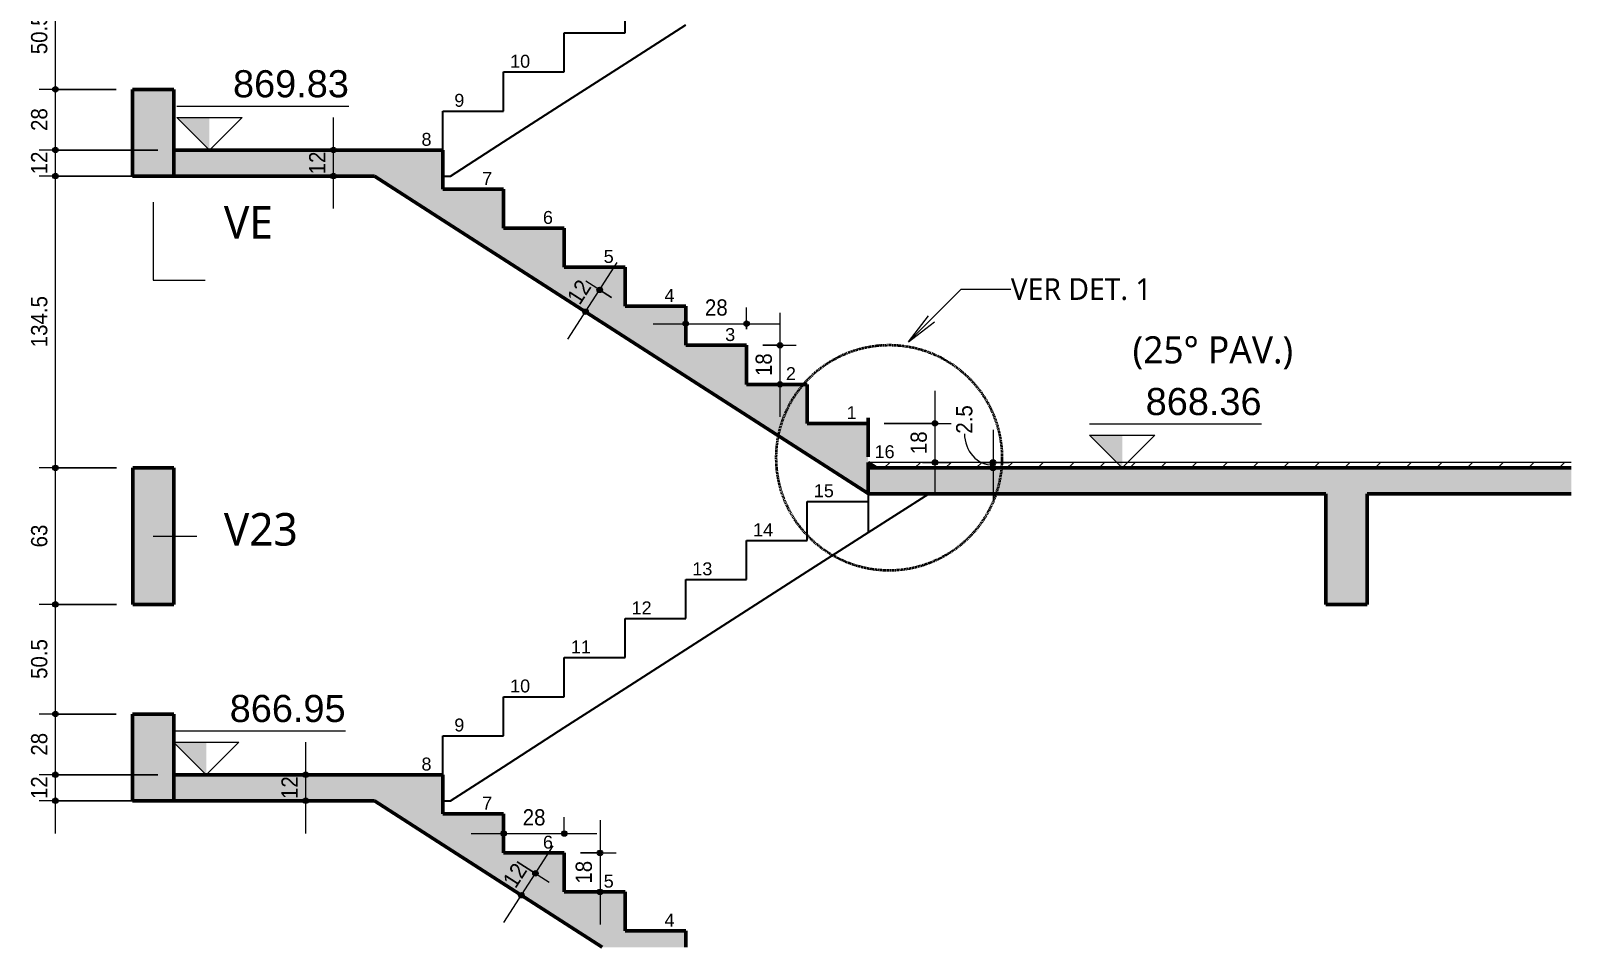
# Model space of a CAD drawing. Extents: x -875 to 3162, y 79010 to 88037.
# Drawn here: x -798 to -88, y 86615 to 87037 of the extents above; entities that cross this region are included whole.
import ezdxf

# ---------------------------------------------------------------- set-up
doc = ezdxf.new("R2010")
doc.units = 0
doc.linetypes.add('Hidden', pattern=[0.714375, 0.47625, -0.238125])
for name, color, linetype, lineweight in [('A-ANNO-DIMS', 7, 'Continuous', 9), ('A-ANNO-DIMS-50', 7, 'Continuous', 9), ('A-DETL-GENF', 7, 'Continuous', 18), ('A-DETL-MEDM', 7, 'Continuous', 50), ('A-FLOR', 7, 'Continuous', 25), ('G-ANNO-DIMS', 7, 'Continuous', 9), ('G-ANNO-TEXT', 7, 'Continuous', 9), ('S-BEAM', 7, 'Continuous', 25), ('S-BEAM-IDEN', 7, 'Continuous', 9), ('S-STRS', 7, 'Continuous', 25), ('S-STRS-ANNO', 7, 'Continuous', 18)]:
    doc.layers.add(name, color=color, linetype=linetype, lineweight=lineweight)
doc.layers.add('A-DETL', color=7, linetype='Continuous', lineweight=18, true_color=0x00a600)
doc.styles.add('Arial', font='arial.ttf', dxfattribs={"height": 5.953125})
doc.styles.add('Arial_1', font='arial.ttf', dxfattribs={"width": 0.9, "height": 7.5})
doc.styles.add('Arial_2', font='arial.ttf', dxfattribs={"height": 12.5})
doc.styles.add('Gadugi', font='gadugi.ttf', dxfattribs={"height": 12.5})
doc.styles.add('Gadugi_1', font='gadugi.ttf', dxfattribs={"height": 15})
doc.styles.add('Gadugi_2', font='gadugi.ttf', dxfattribs={"height": 10})
doc.dimstyles.new('PED_1_5mm_ESQ', dxfattribs={"dimscale": 30.48, "dimtxt": 7.651945, "dimasz": 0.328084, "dimexe": 0.246063, "dimexo": 0.246063, "dimgap": 0.049213, "dimtad": 1, "dimdec": 1, "dimrnd": 0.5, "dimdsep": 46, "dimtxsty": 'Arial_1', "dimblk1": 'DOTSMALL', "dimblk2": 'DOTSMALL', "dimsah": 1, "dimcen": 0.09, "dimdle": 0.492126, "dimazin": 0, "dimtfac": 1, "dimtdec": 4, "dimtix": 1, "dimtmove": 0, "dimatfit": 3, "dimfxl": 1, "dimtvp": 1, "dimtolj": 1, "dimtzin": 0, "dimarcsym": 2})
doc.dimstyles.new('PED_1_5mm_ESQ_1', dxfattribs={"dimscale": 30.48, "dimtxt": 7.651945, "dimasz": 0.328084, "dimexe": 0.246063, "dimexo": 0.246063, "dimgap": 0.049213, "dimtad": 1, "dimdec": 1, "dimrnd": 0.5, "dimdsep": 46, "dimtxsty": 'Arial_1', "dimblk1": 'DOTSMALL', "dimblk2": 'DOTSMALL', "dimsah": 1, "dimcen": 0.09, "dimdle": 0.492126, "dimazin": 0, "dimtfac": 1, "dimtdec": 4, "dimtix": 1, "dimtmove": 1, "dimatfit": 3, "dimfxl": 1, "dimtvp": 1, "dimtolj": 1, "dimtzin": 0, "dimarcsym": 2})

# ---------------------------------------------------------------- blocks, each defined once
blk = doc.blocks.new('PED_COMPL_ESC_TRIANGULO_CIMA_R00_2019 - 01-V1-CT A 003 - CORTE D_1 ESCADA BARRILETE')
at = {"layer": 'S-BEAM', "true_color": 0xa6a6a6}
blk.add_hatch(color=253, dxfattribs=at).paths.add_polyline_path([(-407.99, 86836), (-407.98, 86836), (-411.88, 86838.5), (-411.87, 86836)], flags=0)
at = {"layer": 'S-BEAM', "lineweight": 50}
for p, q in [((-407.98, 86836), (-411.88, 86838.5)), ((-411.88, 86838.5), (-411.88, 86836)), ((-411.88, 86836), (-407.98, 86836))]:
    blk.add_line(p, q, dxfattribs=at)
blk = doc.blocks.new('PED_COMPL_ESC_TRIANGULO_BAIXO_R00_2019 - 01-V2-CT A 003 - CORTE D_1 ESCADA BARRILETE')
at = {"layer": 'S-BEAM'}
for p, q in [((-411.88, 86824), (-411.88, 86806.23)), ((-411.88, 86806.23), (-383.82, 86824))]:
    blk.add_line(p, q, dxfattribs=at)
blk = doc.blocks.new('DIMBLOCK1-CT A 003 - CORTE D_1 ESCADA BARRILETE')
at = {"layer": 'A-ANNO-DIMS-50', "transparency": 16777216}
h = blk.add_hatch(color=256, dxfattribs=at)
edge = h.paths.add_edge_path(flags=0)
edge.add_arc((-786.46, 86694.5), 1.25, 0, 360)
h = blk.add_hatch(color=256, dxfattribs=at)
edge = h.paths.add_edge_path(flags=0)
edge.add_arc((-786.46, 86682.5), 1.25, 0, 360)
for p, q in [((-739.33, 86694.5), (-793.96, 86694.5)), ((-786.46, 86667.5), (-786.46, 86694.5)), ((-786.46, 86694.5), (-739.33, 86694.5)), ((-739.33, 86682.5), (-793.96, 86682.5)), ((-786.46, 86682.5), (-739.33, 86682.5))]:
    blk.add_line(p, q, dxfattribs=at)
for centre in [(-786.46, 86694.5), (-786.46, 86682.5)]:
    blk.add_circle(centre, 1.25, dxfattribs=at)
at = {"layer": 'A-ANNO-DIMS-50', "color": 0, "transparency": 16777216, "insert": (-797.7, 86683.32), "char_height": 7.5, "width": 12.4315, "attachment_point": 1, "rotation": 90, "line_spacing_factor": 0.941778, "style": 'Arial_1'}
blk.add_mtext('12', dxfattribs=at)
blk = doc.blocks.new('_DotSmall')
at = {"color": 0, "linetype": 'ByBlock', "const_width": 0.5}
blk.add_lwpolyline([(-0.0625, 0, 1), (0.0625, 0, 1)], format="xyb", close=True, dxfattribs=at)
blk = doc.blocks.new('DIMBLOCK2-CT A 003 - CORTE D_1 ESCADA BARRILETE')
at = {"layer": 'A-ANNO-DIMS-50', "transparency": 16777216}
h = blk.add_hatch(color=256, dxfattribs=at)
edge = h.paths.add_edge_path(flags=0)
edge.add_arc((-786.46, 86722.5), 1.25, 0, 360)
h = blk.add_hatch(color=256, dxfattribs=at)
edge = h.paths.add_edge_path(flags=0)
edge.add_arc((-786.46, 86694.5), 1.25, 0, 360)
for p, q in [((-758.45, 86722.5), (-793.96, 86722.5)), ((-786.46, 86694.5), (-786.46, 86722.5)), ((-786.46, 86722.5), (-758.45, 86722.5)), ((-739.33, 86694.5), (-793.96, 86694.5)), ((-786.46, 86694.5), (-739.33, 86694.5))]:
    blk.add_line(p, q, dxfattribs=at)
for centre in [(-786.46, 86722.5), (-786.46, 86694.5)]:
    blk.add_circle(centre, 1.25, dxfattribs=at)
at = {"layer": 'A-ANNO-DIMS-50', "color": 0, "transparency": 16777216, "insert": (-797.7, 86703.32), "char_height": 7.5, "width": 12.4315, "attachment_point": 1, "rotation": 90, "line_spacing_factor": 0.941778, "style": 'Arial_1'}
blk.add_mtext('28', dxfattribs=at)
blk = doc.blocks.new('DIMBLOCK3-CT A 003 - CORTE D_1 ESCADA BARRILETE')
at = {"layer": 'A-ANNO-DIMS-50', "transparency": 16777216}
h = blk.add_hatch(color=256, dxfattribs=at)
edge = h.paths.add_edge_path(flags=0)
edge.add_arc((-786.46, 86773), 1.25, 0, 360)
h = blk.add_hatch(color=256, dxfattribs=at)
edge = h.paths.add_edge_path(flags=0)
edge.add_arc((-786.46, 86722.5), 1.25, 0, 360)
for p, q in [((-758.33, 86773), (-793.96, 86773)), ((-786.46, 86722.5), (-786.46, 86773)), ((-786.46, 86773), (-758.33, 86773)), ((-758.45, 86722.5), (-793.96, 86722.5)), ((-786.46, 86722.5), (-758.45, 86722.5))]:
    blk.add_line(p, q, dxfattribs=at)
for centre in [(-786.46, 86773), (-786.46, 86722.5)]:
    blk.add_circle(centre, 1.25, dxfattribs=at)
at = {"layer": 'A-ANNO-DIMS-50', "color": 0, "transparency": 16777216, "insert": (-797.7, 86738.69), "char_height": 7.5, "width": 21.7551, "attachment_point": 1, "rotation": 90, "line_spacing_factor": 0.941778, "style": 'Arial_1'}
blk.add_mtext('50.5', dxfattribs=at)
blk = doc.blocks.new('DIMBLOCK4-CT A 003 - CORTE D_1 ESCADA BARRILETE')
at = {"layer": 'A-ANNO-DIMS-50', "transparency": 16777216}
h = blk.add_hatch(color=256, dxfattribs=at)
edge = h.paths.add_edge_path(flags=0)
edge.add_arc((-786.46, 86836), 1.25, 0, 360)
h = blk.add_hatch(color=256, dxfattribs=at)
edge = h.paths.add_edge_path(flags=0)
edge.add_arc((-786.46, 86773), 1.25, 0, 360)
for p, q in [((-758.33, 86836), (-793.96, 86836)), ((-786.46, 86773), (-786.46, 86836)), ((-786.46, 86836), (-758.33, 86836)), ((-758.33, 86773), (-793.96, 86773)), ((-786.46, 86773), (-758.33, 86773))]:
    blk.add_line(p, q, dxfattribs=at)
for centre in [(-786.46, 86836), (-786.46, 86773)]:
    blk.add_circle(centre, 1.25, dxfattribs=at)
at = {"layer": 'A-ANNO-DIMS-50', "color": 0, "transparency": 16777216, "insert": (-797.7, 86799.32), "char_height": 7.5, "width": 12.4315, "attachment_point": 1, "rotation": 90, "line_spacing_factor": 0.941778, "style": 'Arial_1'}
blk.add_mtext('63', dxfattribs=at)
blk = doc.blocks.new('DIMBLOCK5-CT A 003 - CORTE D_1 ESCADA BARRILETE')
at = {"layer": 'A-ANNO-DIMS-50', "transparency": 16777216}
h = blk.add_hatch(color=256, dxfattribs=at)
edge = h.paths.add_edge_path(flags=0)
edge.add_arc((-786.46, 86970.5), 1.25, 0, 360)
h = blk.add_hatch(color=256, dxfattribs=at)
edge = h.paths.add_edge_path(flags=0)
edge.add_arc((-786.46, 86836), 1.25, 0, 360)
for p, q in [((-739.33, 86970.5), (-793.96, 86970.5)), ((-786.46, 86836), (-786.46, 86970.5)), ((-786.46, 86970.5), (-739.33, 86970.5)), ((-758.33, 86836), (-793.96, 86836)), ((-786.46, 86836), (-758.33, 86836))]:
    blk.add_line(p, q, dxfattribs=at)
for centre in [(-786.46, 86970.5), (-786.46, 86836)]:
    blk.add_circle(centre, 1.25, dxfattribs=at)
at = {"layer": 'A-ANNO-DIMS-50', "color": 0, "transparency": 16777216, "insert": (-797.7, 86891.6), "char_height": 7.5, "width": 27.9708, "attachment_point": 1, "rotation": 90, "line_spacing_factor": 0.941778, "style": 'Arial_1'}
blk.add_mtext('134.5', dxfattribs=at)
blk = doc.blocks.new('DIMBLOCK6-CT A 003 - CORTE D_1 ESCADA BARRILETE')
at = {"layer": 'A-ANNO-DIMS-50', "transparency": 16777216}
h = blk.add_hatch(color=256, dxfattribs=at)
edge = h.paths.add_edge_path(flags=0)
edge.add_arc((-786.46, 86982.5), 1.25, 0, 360)
h = blk.add_hatch(color=256, dxfattribs=at)
edge = h.paths.add_edge_path(flags=0)
edge.add_arc((-786.46, 86970.5), 1.25, 0, 360)
for p, q in [((-739.33, 86982.5), (-793.96, 86982.5)), ((-786.46, 86970.5), (-786.46, 86982.5)), ((-786.46, 86982.5), (-739.33, 86982.5)), ((-739.33, 86970.5), (-793.96, 86970.5)), ((-786.46, 86970.5), (-739.33, 86970.5))]:
    blk.add_line(p, q, dxfattribs=at)
for centre in [(-786.46, 86982.5), (-786.46, 86970.5)]:
    blk.add_circle(centre, 1.25, dxfattribs=at)
at = {"layer": 'A-ANNO-DIMS-50', "color": 0, "transparency": 16777216, "insert": (-797.7, 86971.32), "char_height": 7.5, "width": 12.4315, "attachment_point": 1, "rotation": 90, "line_spacing_factor": 0.941778, "style": 'Arial_1'}
blk.add_mtext('12', dxfattribs=at)
blk = doc.blocks.new('DIMBLOCK7-CT A 003 - CORTE D_1 ESCADA BARRILETE')
at = {"layer": 'A-ANNO-DIMS-50', "transparency": 16777216}
h = blk.add_hatch(color=256, dxfattribs=at)
edge = h.paths.add_edge_path(flags=0)
edge.add_arc((-786.46, 87010.5), 1.25, 0, 360)
h = blk.add_hatch(color=256, dxfattribs=at)
edge = h.paths.add_edge_path(flags=0)
edge.add_arc((-786.46, 86982.5), 1.25, 0, 360)
for p, q in [((-758.45, 87010.5), (-793.96, 87010.5)), ((-786.46, 86982.5), (-786.46, 87010.5)), ((-786.46, 87010.5), (-758.45, 87010.5)), ((-739.33, 86982.5), (-793.96, 86982.5)), ((-786.46, 86982.5), (-739.33, 86982.5))]:
    blk.add_line(p, q, dxfattribs=at)
for centre in [(-786.46, 87010.5), (-786.46, 86982.5)]:
    blk.add_circle(centre, 1.25, dxfattribs=at)
at = {"layer": 'A-ANNO-DIMS-50', "color": 0, "transparency": 16777216, "insert": (-797.7, 86991.32), "char_height": 7.5, "width": 12.4315, "attachment_point": 1, "rotation": 90, "line_spacing_factor": 0.941778, "style": 'Arial_1'}
blk.add_mtext('28', dxfattribs=at)
blk = doc.blocks.new('DIMBLOCK8-CT A 003 - CORTE D_1 ESCADA BARRILETE')
at = {"layer": 'A-ANNO-DIMS-50', "transparency": 16777216}
h = blk.add_hatch(color=256, dxfattribs=at)
edge = h.paths.add_edge_path(flags=0)
edge.add_arc((-786.46, 87061), 1.25, 0, 360)
h = blk.add_hatch(color=256, dxfattribs=at)
edge = h.paths.add_edge_path(flags=0)
edge.add_arc((-786.46, 87010.5), 1.25, 0, 360)
for p, q in [((-758.33, 87061), (-793.96, 87061)), ((-786.46, 87010.5), (-786.46, 87061)), ((-786.46, 87061), (-758.33, 87061)), ((-758.45, 87010.5), (-793.96, 87010.5)), ((-786.46, 87010.5), (-758.45, 87010.5))]:
    blk.add_line(p, q, dxfattribs=at)
for centre in [(-786.46, 87061), (-786.46, 87010.5)]:
    blk.add_circle(centre, 1.25, dxfattribs=at)
at = {"layer": 'A-ANNO-DIMS-50', "color": 0, "transparency": 16777216, "insert": (-797.7, 87026.69), "char_height": 7.5, "width": 21.7551, "attachment_point": 1, "rotation": 90, "line_spacing_factor": 0.941778, "style": 'Arial_1'}
blk.add_mtext('50.5', dxfattribs=at)
blk = doc.blocks.new('Elevações de ponto - SIMBOLO DE NÍVEL-CORTE-2219088-CT A 003 - CORTE D_1 ESCADA BARRILETE')
at = {"layer": 'G-ANNO-DIMS'}
blk.add_hatch(color=256, dxfattribs=at).paths.add_polyline_path([(-716.96, 86709.5), (-716.96, 86694.5), (-731.96, 86709.5)], flags=0)
for p, q in [((-652.77, 86714.59), (-731.96, 86714.59)), ((-716.96, 86694.5), (-731.96, 86709.5)), ((-731.96, 86709.5), (-701.96, 86709.5)), ((-701.96, 86709.5), (-716.96, 86694.5))]:
    blk.add_line(p, q, dxfattribs=at)
blk = doc.blocks.new('DIMBLOCK26-CT A 003 - CORTE D_1 ESCADA BARRILETE')
at = {"layer": 'A-ANNO-DIMS-50', "transparency": 16777216}
h = blk.add_hatch(color=256, dxfattribs=at)
edge = h.paths.add_edge_path(flags=0)
edge.add_arc((-535.43, 86658.5), 1.25, 0, 360)
h = blk.add_hatch(color=256, dxfattribs=at)
edge = h.paths.add_edge_path(flags=0)
edge.add_arc((-535.43, 86640.5), 1.25, 0, 360)
for p, q in [((-535.43, 86673.5), (-535.43, 86625.5)), ((-544.38, 86658.5), (-527.93, 86658.5)), ((-535.43, 86658.5), (-544.38, 86658.5)), ((-541.16, 86640.5), (-527.93, 86640.5)), ((-535.43, 86640.5), (-541.16, 86640.5))]:
    blk.add_line(p, q, dxfattribs=at)
for centre in [(-535.43, 86658.5), (-535.43, 86640.5)]:
    blk.add_circle(centre, 1.25, dxfattribs=at)
at = {"layer": 'A-ANNO-DIMS-50', "color": 0, "transparency": 16777216, "insert": (-546.67, 86644.32), "char_height": 7.5, "width": 12.4315, "attachment_point": 1, "rotation": 90, "line_spacing_factor": 0.941778, "style": 'Arial_1'}
blk.add_mtext('18', dxfattribs=at)
blk = doc.blocks.new('DIMBLOCK27-CT A 003 - CORTE D_1 ESCADA BARRILETE')
at = {"layer": 'A-ANNO-DIMS-50', "transparency": 16777216}
h = blk.add_hatch(color=256, dxfattribs=at)
edge = h.paths.add_edge_path(flags=0)
edge.add_arc((-579.88, 86667.4), 1.25, 0, 360)
h = blk.add_hatch(color=256, dxfattribs=at)
edge = h.paths.add_edge_path(flags=0)
edge.add_arc((-551.88, 86667.4), 1.25, 0, 360)
for p, q in [((-579.88, 86661.66), (-579.88, 86674.9)), ((-551.88, 86666), (-551.88, 86674.9)), ((-594.88, 86667.4), (-536.88, 86667.4)), ((-579.88, 86667.4), (-579.88, 86661.66)), ((-551.88, 86667.4), (-551.88, 86666))]:
    blk.add_line(p, q, dxfattribs=at)
for centre in [(-579.88, 86667.4), (-551.88, 86667.4)]:
    blk.add_circle(centre, 1.25, dxfattribs=at)
at = {"layer": 'A-ANNO-DIMS-50', "color": 0, "transparency": 16777216, "insert": (-571.06, 86678.63), "char_height": 7.5, "width": 12.4315, "attachment_point": 1, "line_spacing_factor": 0.941778, "style": 'Arial_1'}
blk.add_mtext('28', dxfattribs=at)
blk = doc.blocks.new('DIMBLOCK28-CT A 003 - CORTE D_1 ESCADA BARRILETE')
at = {"layer": 'A-ANNO-DIMS-50', "transparency": 16777216}
h = blk.add_hatch(color=256, dxfattribs=at)
edge = h.paths.add_edge_path(flags=0)
edge.add_arc((-452.48, 86892.5), 1.25, 0, 360)
h = blk.add_hatch(color=256, dxfattribs=at)
edge = h.paths.add_edge_path(flags=0)
edge.add_arc((-452.48, 86874.5), 1.25, 0, 360)
for p, q in [((-452.48, 86907.5), (-452.48, 86859.5)), ((-460.38, 86892.5), (-444.98, 86892.5)), ((-452.48, 86892.5), (-460.38, 86892.5)), ((-458.21, 86874.5), (-444.98, 86874.5)), ((-452.48, 86874.5), (-458.21, 86874.5))]:
    blk.add_line(p, q, dxfattribs=at)
for centre in [(-452.48, 86892.5), (-452.48, 86874.5)]:
    blk.add_circle(centre, 1.25, dxfattribs=at)
at = {"layer": 'A-ANNO-DIMS-50', "color": 0, "transparency": 16777216, "insert": (-463.72, 86878.32), "char_height": 7.5, "width": 12.4315, "attachment_point": 1, "rotation": 90, "line_spacing_factor": 0.941778, "style": 'Arial_1'}
blk.add_mtext('18', dxfattribs=at)
blk = doc.blocks.new('DIMBLOCK29-CT A 003 - CORTE D_1 ESCADA BARRILETE')
at = {"layer": 'A-ANNO-DIMS-50', "transparency": 16777216}
h = blk.add_hatch(color=256, dxfattribs=at)
edge = h.paths.add_edge_path(flags=0)
edge.add_arc((-495.88, 86902.44), 1.25, 0, 360)
h = blk.add_hatch(color=256, dxfattribs=at)
edge = h.paths.add_edge_path(flags=0)
edge.add_arc((-467.88, 86902.44), 1.25, 0, 360)
for p, q in [((-495.88, 86896.71), (-495.88, 86909.94)), ((-467.88, 86900), (-467.88, 86909.94)), ((-510.88, 86902.44), (-452.88, 86902.44)), ((-495.88, 86902.44), (-495.88, 86896.71)), ((-467.88, 86902.44), (-467.88, 86900))]:
    blk.add_line(p, q, dxfattribs=at)
for centre in [(-495.88, 86902.44), (-467.88, 86902.44)]:
    blk.add_circle(centre, 1.25, dxfattribs=at)
at = {"layer": 'A-ANNO-DIMS-50', "color": 0, "transparency": 16777216, "insert": (-487.06, 86913.68), "char_height": 7.5, "width": 12.4315, "attachment_point": 1, "line_spacing_factor": 0.941778, "style": 'Arial_1'}
blk.add_mtext('28', dxfattribs=at)
blk = doc.blocks.new('DIMBLOCK30-CT A 003 - CORTE D_1 ESCADA BARRILETE')
at = {"layer": 'A-ANNO-DIMS-50', "transparency": 16777216}
h = blk.add_hatch(color=256, dxfattribs=at)
edge = h.paths.add_edge_path(flags=0)
edge.add_arc((-381.06, 86856.5), 1.25, 0, 360)
h = blk.add_hatch(color=256, dxfattribs=at)
edge = h.paths.add_edge_path(flags=0)
edge.add_arc((-381.06, 86838.5), 1.25, 0, 360)
for p, q in [((-381.06, 86871.5), (-381.06, 86823.5)), ((-404.38, 86856.5), (-373.56, 86856.5)), ((-381.06, 86856.5), (-404.38, 86856.5)), ((-386.79, 86838.5), (-373.56, 86838.5)), ((-381.06, 86838.5), (-386.79, 86838.5))]:
    blk.add_line(p, q, dxfattribs=at)
for centre in [(-381.06, 86856.5), (-381.06, 86838.5)]:
    blk.add_circle(centre, 1.25, dxfattribs=at)
at = {"layer": 'A-ANNO-DIMS-50', "color": 0, "transparency": 16777216, "insert": (-392.29, 86842.32), "char_height": 7.5, "width": 12.4315, "attachment_point": 1, "rotation": 90, "line_spacing_factor": 0.941778, "style": 'Arial_1'}
blk.add_mtext('18', dxfattribs=at)
blk = doc.blocks.new('DIMBLOCK34-CT A 003 - CORTE D_1 ESCADA BARRILETE')
at = {"layer": 'A-ANNO-DIMS-50', "transparency": 16777216}
h = blk.add_hatch(color=256, dxfattribs=at)
edge = h.paths.add_edge_path(flags=0)
edge.add_arc((-354.26, 86838.5), 1.25, 0, 360)
h = blk.add_hatch(color=256, dxfattribs=at)
edge = h.paths.add_edge_path(flags=0)
edge.add_arc((-354.26, 86836), 1.25, 0, 360)
for p, q in [((-354.26, 86853.5), (-354.26, 86821)), ((-359.99, 86838.5), (-346.76, 86838.5)), ((-354.26, 86838.5), (-359.99, 86838.5)), ((-359.99, 86836), (-346.76, 86836)), ((-354.26, 86836), (-359.99, 86836))]:
    blk.add_line(p, q, dxfattribs=at)
for centre in [(-354.26, 86838.5), (-354.26, 86836)]:
    blk.add_circle(centre, 1.25, dxfattribs=at)
blk.add_ellipse((-354.26, 86851.75), major_axis=(0, 14.5), ratio=0.907721, start_param=1.570796, end_param=3.141593, dxfattribs=at)
at = {"layer": 'A-ANNO-DIMS-50', "color": 0, "transparency": 16777216, "insert": (-371.28, 86851.75), "char_height": 7.5, "width": 15.5393, "attachment_point": 1, "rotation": 90, "line_spacing_factor": 0.941778, "style": 'Arial_1'}
blk.add_mtext('2.5', dxfattribs=at)
blk = doc.blocks.new('DIMBLOCK38-CT A 003 - CORTE D_1 ESCADA BARRILETE')
at = {"layer": 'A-ANNO-DIMS-50', "transparency": 16777216}
h = blk.add_hatch(color=256, dxfattribs=at)
edge = h.paths.add_edge_path(flags=0)
edge.add_arc((-535.61, 86918.04), 1.25, 0, 360)
h = blk.add_hatch(color=256, dxfattribs=at)
edge = h.paths.add_edge_path(flags=0)
edge.add_arc((-542.1, 86907.95), 1.25, 0, 360)
for p, q in [((-550.22, 86895.33), (-527.5, 86930.66)), ((-530.19, 86914.56), (-541.92, 86922.1)), ((-535.61, 86918.04), (-530.19, 86914.56)), ((-537.28, 86904.85), (-548.41, 86912)), ((-542.1, 86907.95), (-537.28, 86904.85))]:
    blk.add_line(p, q, dxfattribs=at)
for centre in [(-535.61, 86918.04), (-542.1, 86907.95)]:
    blk.add_circle(centre, 1.25, dxfattribs=at)
at = {"layer": 'A-ANNO-DIMS-50', "color": 0, "transparency": 16777216, "insert": (-551.11, 86914.72), "char_height": 7.5, "width": 12.4315, "attachment_point": 1, "rotation": 57.26477, "line_spacing_factor": 0.941778, "style": 'Arial_1'}
blk.add_mtext('12', dxfattribs=at)
blk = doc.blocks.new('DIMBLOCK39-CT A 003 - CORTE D_1 ESCADA BARRILETE')
at = {"layer": 'A-ANNO-DIMS-50', "transparency": 16777216}
h = blk.add_hatch(color=256, dxfattribs=at)
edge = h.paths.add_edge_path(flags=0)
edge.add_arc((-658.29, 86982.5), 1.25, 0, 360)
h = blk.add_hatch(color=256, dxfattribs=at)
edge = h.paths.add_edge_path(flags=0)
edge.add_arc((-658.29, 86970.5), 1.25, 0, 360)
for p, q in [((-658.29, 86955.5), (-658.29, 86997.5)), ((-652.56, 86982.5), (-665.79, 86982.5)), ((-658.29, 86982.5), (-652.56, 86982.5)), ((-652.56, 86970.5), (-665.79, 86970.5)), ((-658.29, 86970.5), (-652.56, 86970.5))]:
    blk.add_line(p, q, dxfattribs=at)
for centre in [(-658.29, 86982.5), (-658.29, 86970.5)]:
    blk.add_circle(centre, 1.25, dxfattribs=at)
at = {"layer": 'A-ANNO-DIMS-50', "color": 0, "transparency": 16777216, "insert": (-669.53, 86971.32), "char_height": 7.5, "width": 12.4315, "attachment_point": 1, "rotation": 90, "line_spacing_factor": 0.941778, "style": 'Arial_1'}
blk.add_mtext('12', dxfattribs=at)
blk = doc.blocks.new('DIMBLOCK40-CT A 003 - CORTE D_1 ESCADA BARRILETE')
at = {"layer": 'A-ANNO-DIMS-50', "transparency": 16777216}
h = blk.add_hatch(color=256, dxfattribs=at)
edge = h.paths.add_edge_path(flags=0)
edge.add_arc((-565.2, 86649.06), 1.25, 0, 360)
h = blk.add_hatch(color=256, dxfattribs=at)
edge = h.paths.add_edge_path(flags=0)
edge.add_arc((-571.69, 86638.97), 1.25, 0, 360)
for p, q in [((-579.8, 86626.35), (-557.09, 86661.68)), ((-573.57, 86654.44), (-558.89, 86645.01)), ((-565.2, 86649.06), (-573.57, 86654.44)), ((-566.87, 86635.87), (-578, 86643.03)), ((-571.69, 86638.97), (-566.87, 86635.87))]:
    blk.add_line(p, q, dxfattribs=at)
for centre in [(-565.2, 86649.06), (-571.69, 86638.97)]:
    blk.add_circle(centre, 1.25, dxfattribs=at)
at = {"layer": 'A-ANNO-DIMS-50', "color": 0, "transparency": 16777216, "insert": (-580.7, 86645.74), "char_height": 7.5, "width": 12.4315, "attachment_point": 1, "rotation": 57.26477, "line_spacing_factor": 0.941778, "style": 'Arial_1'}
blk.add_mtext('12', dxfattribs=at)
blk = doc.blocks.new('DIMBLOCK41-CT A 003 - CORTE D_1 ESCADA BARRILETE')
at = {"layer": 'A-ANNO-DIMS-50', "transparency": 16777216}
h = blk.add_hatch(color=256, dxfattribs=at)
edge = h.paths.add_edge_path(flags=0)
edge.add_arc((-671.06, 86694.5), 1.25, 0, 360)
h = blk.add_hatch(color=256, dxfattribs=at)
edge = h.paths.add_edge_path(flags=0)
edge.add_arc((-671.06, 86682.5), 1.25, 0, 360)
for p, q in [((-671.06, 86667.5), (-671.06, 86709.5)), ((-665.33, 86694.5), (-678.56, 86694.5)), ((-671.06, 86694.5), (-665.33, 86694.5)), ((-665.33, 86682.5), (-678.56, 86682.5)), ((-671.06, 86682.5), (-665.33, 86682.5))]:
    blk.add_line(p, q, dxfattribs=at)
for centre in [(-671.06, 86694.5), (-671.06, 86682.5)]:
    blk.add_circle(centre, 1.25, dxfattribs=at)
at = {"layer": 'A-ANNO-DIMS-50', "color": 0, "transparency": 16777216, "insert": (-682.3, 86683.32), "char_height": 7.5, "width": 12.4315, "attachment_point": 1, "rotation": 90, "line_spacing_factor": 0.941778, "style": 'Arial_1'}
blk.add_mtext('12', dxfattribs=at)

msp = doc.modelspace()

# ---------------------------------------------------------------- hatches: boundary and pattern name
at = {"layer": 'A-DETL-GENF', "true_color": 0x808080}
h = msp.add_hatch(dxfattribs=at)
h.set_pattern_fill('FP_1', color=8, style=0, pattern_type=2)
h.set_pattern_definition([(45, (-464.21, 83523.502), (-7.071068, 7.071068), [])])
h.paths.add_polyline_path([(-200.88, 86836), (-87.76, 86836), (-87.76, 86838.5), (-411.87, 86838.5), (-407.98, 86836)], flags=0)
at = {"layer": 'A-FLOR', "true_color": 0xa6a6a6}
for points in [[(-200.88, 86824), (-200.88, 86836), (-411.88, 86836), (-411.88, 86824), (-411.68, 86824)], [(-181.88, 86824), (-87.76, 86824), (-87.76, 86836), (-181.88, 86836), (-181.88, 86824.23)]]:
    msp.add_hatch(color=253, dxfattribs=at).paths.add_polyline_path(points, flags=0)
at = {"layer": 'S-BEAM', "true_color": 0xa6a6a6}
for points in [[(-731.95, 86970.5), (-731.95, 87010.5), (-750.95, 87010.5), (-750.95, 86970.5)], [(-731.83, 86773), (-731.83, 86836), (-750.83, 86836), (-750.83, 86773)], [(-200.88, 86773), (-181.88, 86773), (-181.88, 86836), (-200.88, 86836), (-200.88, 86824)], [(-731.95, 86682.5), (-731.95, 86722.5), (-750.95, 86722.5), (-750.95, 86682.5), (-750.83, 86682.5)]]:
    msp.add_hatch(color=253, dxfattribs=at).paths.add_polyline_path(points, flags=0)
at = {"layer": 'S-STRS', "true_color": 0xa6a6a6}
for points in [[(-607.88, 86950.23), (-607.88, 86982.5), (-731.83, 86982.5), (-731.83, 86970.5), (-639.41, 86970.5)], [(-411.88, 86824.23), (-411.88, 86856.5), (-439.88, 86856.5), (-439.88, 86874.5), (-467.88, 86874.5), (-467.88, 86892.5), (-495.88, 86892.5), (-495.88, 86910.5), (-523.88, 86910.5), (-523.88, 86928.5), (-551.88, 86928.5), (-551.88, 86946.5), (-579.88, 86946.5), (-579.88, 86964.5), (-607.88, 86964.5), (-607.88, 86950.23), (-481.37, 86868.91)], [(-607.88, 86662.23), (-607.88, 86694.5), (-731.83, 86694.5), (-731.83, 86682.5), (-639.41, 86682.5)], [(-512.23, 86615.01), (-495.88, 86615.01), (-495.88, 86622.5), (-523.88, 86622.5), (-523.88, 86640.5), (-551.88, 86640.5), (-551.88, 86658.5), (-579.88, 86658.5), (-579.88, 86676.5), (-607.88, 86676.5), (-607.88, 86662.23), (-534.42, 86615.01), (-516.27, 86615.01)]]:
    msp.add_hatch(color=253, dxfattribs=at).paths.add_polyline_path(points, flags=0)

# ---------------------------------------------------------------- linework, layer by layer
at = {"layer": 'A-DETL', "color": 7, "lineweight": 9}
for p, q in [((-741.45, 86958.49), (-741.45, 86922.49)), ((-741.45, 86922.49), (-717.45, 86922.49)), ((-741.33, 86804.5), (-721.33, 86804.5))]:
    msp.add_line(p, q, dxfattribs=at)
at = {"layer": 'A-DETL', "color": 7}
for p, q in [((-87.76, 86838.5), (-411.87, 86838.5)), ((-411.87, 86838.5), (-407.98, 86836)), ((-407.98, 86836), (-87.76, 86836))]:
    msp.add_line(p, q, dxfattribs=at)
at = {"layer": 'A-DETL', "color": 1, "linetype": 'Hidden', "lineweight": 35, "true_color": 0xff0000}
msp.add_circle((-402.17, 86840.65), 52, dxfattribs=at)
at = {"layer": 'A-DETL-MEDM'}
for p, q in [((-411.88, 86859), (-411.88, 86841)), ((-404.1, 86836), (-200.88, 86836)), ((-411.88, 86826.73), (-411.88, 86824))]:
    msp.add_line(p, q, dxfattribs=at)
at = {"layer": 'A-FLOR', "lineweight": 50}
for p, q in [((-200.88, 86836), (-411.88, 86836)), ((-411.88, 86836), (-411.88, 86824)), ((-87.76, 86836), (-181.88, 86836)), ((-411.88, 86824), (-200.88, 86824)), ((-181.88, 86824), (-87.76, 86824))]:
    msp.add_line(p, q, dxfattribs=at)
at = {"layer": 'G-ANNO-DIMS'}
for p, q in [((-714.43, 86982.5), (-715.44, 86982.5)), ((-714.43, 86694.5), (-716.96, 86694.5))]:
    msp.add_line(p, q, dxfattribs=at)
at = {"layer": 'G-ANNO-TEXT'}
for p, q in [((-393.29, 86894.13), (-368.94, 86918.41)), ((-368.94, 86918.41), (-346.08, 86918.41)), ((-393.29, 86894.13), (-384.07, 86906.12)), ((-393.29, 86894.13), (-381.28, 86903.32))]:
    msp.add_line(p, q, dxfattribs=at)
at = {"layer": 'S-BEAM', "lineweight": 50}
for p, q in [((-731.95, 87010.5), (-750.95, 87010.5)), ((-750.95, 87010.5), (-750.95, 86970.5)), ((-731.95, 86970.5), (-731.95, 87010.5)), ((-750.95, 86970.5), (-731.95, 86970.5)), ((-731.83, 86836), (-750.83, 86836)), ((-750.83, 86836), (-750.83, 86773)), ((-731.83, 86773), (-731.83, 86836)), ((-181.88, 86836), (-200.88, 86836)), ((-200.88, 86824), (-200.88, 86773)), ((-181.88, 86773), (-181.88, 86824)), ((-750.83, 86773), (-731.83, 86773)), ((-200.88, 86773), (-181.88, 86773)), ((-731.95, 86722.5), (-750.95, 86722.5)), ((-750.95, 86722.5), (-750.95, 86682.5)), ((-731.95, 86682.5), (-731.95, 86722.5)), ((-750.95, 86682.5), (-731.95, 86682.5))]:
    msp.add_line(p, q, dxfattribs=at)
at = {"layer": 'S-STRS'}
for p, q in [((-523.88, 87036.5), (-523.88, 87054.5)), ((-523.88, 87022.23), (-495.88, 87040.23)), ((-551.88, 87036.5), (-523.88, 87036.5)), ((-551.88, 87018.5), (-551.88, 87036.5)), ((-579.88, 87018.5), (-551.88, 87018.5)), ((-579.88, 87000.5), (-579.88, 87018.5)), ((-551.88, 87004.23), (-523.88, 87022.23)), ((-579.88, 86986.23), (-551.88, 87004.23)), ((-607.88, 87000.5), (-604.36, 87000.5)), ((-607.88, 86982.5), (-607.88, 87000.5)), ((-604.36, 87000.5), (-579.88, 87000.5)), ((-604.36, 86970.5), (-579.88, 86986.23)), ((-607.88, 86970.5), (-604.36, 86970.5)), ((-439.88, 86820.5), (-411.88, 86820.5)), ((-439.88, 86802.5), (-439.88, 86820.5)), ((-439.88, 86788.23), (-411.88, 86806.23)), ((-467.88, 86802.5), (-439.88, 86802.5)), ((-467.88, 86784.5), (-467.88, 86802.5)), ((-495.88, 86784.5), (-467.88, 86784.5)), ((-495.88, 86766.5), (-495.88, 86784.5)), ((-467.88, 86770.23), (-439.88, 86788.23)), ((-495.88, 86752.23), (-467.88, 86770.23)), ((-523.88, 86766.5), (-495.88, 86766.5)), ((-523.88, 86748.5), (-523.88, 86766.5)), ((-551.88, 86748.5), (-523.88, 86748.5)), ((-551.88, 86730.5), (-551.88, 86748.5)), ((-523.88, 86734.23), (-495.88, 86752.23)), ((-551.88, 86716.23), (-523.88, 86734.23)), ((-579.88, 86730.5), (-551.88, 86730.5)), ((-579.88, 86712.5), (-579.88, 86730.5)), ((-607.88, 86712.5), (-604.36, 86712.5)), ((-607.88, 86694.5), (-607.88, 86712.5)), ((-604.36, 86712.5), (-579.88, 86712.5)), ((-579.88, 86698.23), (-551.88, 86716.23)), ((-604.36, 86682.5), (-579.88, 86698.23)), ((-607.88, 86682.5), (-604.36, 86682.5))]:
    msp.add_line(p, q, dxfattribs=at)
at = {"layer": 'S-STRS', "lineweight": 50}
for p, q in [((-607.88, 86982.5), (-731.83, 86982.5)), ((-731.83, 86982.5), (-731.83, 86970.5)), ((-607.88, 86964.5), (-607.88, 86982.5)), ((-731.83, 86970.5), (-639.41, 86970.5)), ((-639.41, 86970.5), (-607.88, 86950.23)), ((-579.88, 86964.5), (-607.88, 86964.5)), ((-579.88, 86946.5), (-579.88, 86964.5)), ((-607.88, 86950.23), (-411.88, 86824.23)), ((-551.88, 86946.5), (-579.88, 86946.5)), ((-551.88, 86928.5), (-551.88, 86946.5)), ((-523.88, 86928.5), (-551.88, 86928.5)), ((-523.88, 86910.5), (-523.88, 86928.5)), ((-495.88, 86910.5), (-523.88, 86910.5)), ((-495.88, 86892.5), (-495.88, 86910.5)), ((-467.88, 86892.5), (-495.88, 86892.5)), ((-467.88, 86874.5), (-467.88, 86892.5)), ((-439.88, 86874.5), (-467.88, 86874.5)), ((-439.88, 86856.5), (-439.88, 86874.5)), ((-411.88, 86856.5), (-439.88, 86856.5)), ((-607.88, 86694.5), (-731.83, 86694.5)), ((-731.83, 86694.5), (-731.83, 86682.5)), ((-607.88, 86676.5), (-607.88, 86694.5)), ((-731.83, 86682.5), (-639.41, 86682.5)), ((-639.41, 86682.5), (-607.88, 86662.23)), ((-579.88, 86676.5), (-607.88, 86676.5)), ((-579.88, 86658.5), (-579.88, 86676.5)), ((-607.88, 86662.23), (-534.42, 86615.01)), ((-551.88, 86658.5), (-579.88, 86658.5)), ((-551.88, 86640.5), (-551.88, 86658.5)), ((-523.88, 86640.5), (-551.88, 86640.5)), ((-523.88, 86622.5), (-523.88, 86640.5)), ((-495.88, 86622.5), (-523.88, 86622.5)), ((-495.88, 86615.01), (-495.88, 86622.5))]:
    msp.add_line(p, q, dxfattribs=at)

# ---------------------------------------------------------------- block references
at = {"layer": 'G-ANNO-DIMS'}
for p in [(1.52, 288), (422.23, 141.5), (0, 0)]:
    msp.add_blockref('Elevações de ponto - SIMBOLO DE NÍVEL-CORTE-2219088-CT A 003 - CORTE D_1 ESCADA BARRILETE', p, dxfattribs=at)
at = {"layer": 'S-BEAM'}
for name in ['PED_COMPL_ESC_TRIANGULO_CIMA_R00_2019 - 01-V1-CT A 003 - CORTE D_1 ESCADA BARRILETE', 'PED_COMPL_ESC_TRIANGULO_BAIXO_R00_2019 - 01-V2-CT A 003 - CORTE D_1 ESCADA BARRILETE']:
    msp.add_blockref(name, (0, 0), dxfattribs=at)

# ---------------------------------------------------------------- texts
at = {"layer": 'G-ANNO-DIMS', "char_height": 12.5, "width": 63.9697, "attachment_point": 1, "line_spacing_factor": 0.941778, "style": 'Arial_2'}
for s, insert in [('869.83', (-704.59, 87019.32)), ('868.36', (-283.89, 86872.82)), ('866.95', (-706.11, 86731.32))]:
    msp.add_mtext(s, dxfattribs=dict(at, insert=insert))
at = {"layer": 'G-ANNO-TEXT', "attachment_point": 1}
for s, insert, char_height, width, style in [('VER DET. 1', (-346.08, 86923.41), 10, 82.5738, 'Gadugi_2'), ('(25° PAV.)', (-289.93, 86896.66), 12.5, 93.3966, 'Gadugi')]:
    msp.add_mtext(s, dxfattribs=dict(at, insert=insert, char_height=char_height, width=width, style=style))
at = {"layer": 'S-BEAM-IDEN', "char_height": 15, "attachment_point": 1, "style": 'Gadugi_1'}
for s, insert, width in [('VE', (-708.81, 86956.64), 28.8607), ('V23', (-708.81, 86815.16), 44.0928)]:
    msp.add_mtext(s, dxfattribs=dict(at, insert=insert, width=width))
at = {"layer": 'S-STRS-ANNO', "attachment_point": 1, "line_spacing_factor": 0.941778, "style": 'Arial'}
for s, insert, char_height, width in [('10', (-576.89, 87026.42), 5.953, 10.9888), ('9', (-602.6, 87008.42), 5.95, 5.4944), ('8', (-617.74, 86990.42), 5.95, 5.4944), ('7', (-589.74, 86972.42), 5.95, 5.4944), ('6', (-561.74, 86954.42), 5.95, 5.4944), ('5', (-533.74, 86936.42), 5.95, 5.4944), ('4', (-505.74, 86918.42), 5.95, 5.4944), ('3', (-477.74, 86900.42), 5.95, 5.4944), ('2', (-449.74, 86882.42), 5.95, 5.4944), ('1', (-421.74, 86864.42), 5.95, 5.4944), ('16', (-408.89, 86846.42), 5.953, 10.9888), ('15', (-436.89, 86828.42), 5.953, 10.9888), ('14', (-464.89, 86810.42), 5.953, 10.9888), ('13', (-492.89, 86792.42), 5.953, 10.9888), ('12', (-520.89, 86774.42), 5.953, 10.9888), ('11', (-548.89, 86756.42), 5.953, 10.9888), ('10', (-576.89, 86738.42), 5.953, 10.9888), ('9', (-602.6, 86720.42), 5.95, 5.4944), ('8', (-617.74, 86702.42), 5.95, 5.4944), ('7', (-589.74, 86684.42), 5.95, 5.4944), ('6', (-561.74, 86666.42), 5.95, 5.4944), ('5', (-533.74, 86648.42), 5.95, 5.4944), ('4', (-505.74, 86630.42), 5.95, 5.4944)]:
    msp.add_mtext(s, dxfattribs=dict(at, insert=insert, char_height=char_height, width=width))

# ---------------------------------------------------------------- dimensions: what is measured, and where the dimension line sits
at = {"layer": 'A-ANNO-DIMS'}
for base, p1, p2, angle, override, picture, middle in [((-786.46, 87061), (-750.95, 87010.5), (-750.83, 87061), 90, {"dimpost": '<>', "dimfxl": 50.500148}, 'DIMBLOCK8-CT A 003 - CORTE D_1 ESCADA BARRILETE', (-791.79, 87035.75)), ((-786.46, 87010.5), (-731.83, 86982.5), (-750.95, 87010.5), 90, {"dimpost": '<>', "dimfxl": 33.9066}, 'DIMBLOCK7-CT A 003 - CORTE D_1 ESCADA BARRILETE', (-791.79, 86996.5)), ((-658.29, 86982.5), (-660.06, 86970.5), (-660.06, 86982.5), 90, {"dimpost": '<>', "dimfxl": 12}, 'DIMBLOCK39-CT A 003 - CORTE D_1 ESCADA BARRILETE', (-663.56, 86976.5)), ((-786.46, 86982.5), (-731.83, 86970.5), (-731.83, 86982.5), 90, {"dimpost": '<>', "dimfxl": 12}, 'DIMBLOCK6-CT A 003 - CORTE D_1 ESCADA BARRILETE', (-791.72, 86976.5)), ((-786.46, 86970.5), (-750.83, 86836), (-731.83, 86970.5), 90, {"dimpost": '<>', "dimfxl": 135.835378}, 'DIMBLOCK5-CT A 003 - CORTE D_1 ESCADA BARRILETE', (-791.79, 86903.25)), ((-535.61, 86918.04), (-543.59, 86908.9), (-523.88, 86910.5), 57.26477, {"dimpost": '<>', "dimfxl": 19.774359}, 'DIMBLOCK38-CT A 003 - CORTE D_1 ESCADA BARRILETE', (-543.29, 86915.84)), ((-452.48, 86874.5), (-467.88, 86892.5), (-450.71, 86874.5), 90, {"dimpost": '<>', "dimfxl": 24.875652}, 'DIMBLOCK28-CT A 003 - CORTE D_1 ESCADA BARRILETE', (-457.81, 86883.5)), ((-381.06, 86838.5), (-411.88, 86856.5), (-379.29, 86838.5), 90, {"dimpost": '<>', "dimfxl": 37.231634}, 'DIMBLOCK30-CT A 003 - CORTE D_1 ESCADA BARRILETE', (-386.39, 86847.5)), ((-786.46, 86836), (-750.83, 86773), (-750.83, 86836), 90, {"dimpost": '<>', "dimfxl": 63}, 'DIMBLOCK4-CT A 003 - CORTE D_1 ESCADA BARRILETE', (-791.79, 86804.5)), ((-786.46, 86773), (-750.95, 86722.5), (-750.83, 86773), 90, {"dimpost": '<>', "dimfxl": 50.500148}, 'DIMBLOCK3-CT A 003 - CORTE D_1 ESCADA BARRILETE', (-791.79, 86747.75)), ((-786.46, 86722.5), (-731.83, 86694.5), (-750.95, 86722.5), 90, {"dimpost": '<>', "dimfxl": 33.9066}, 'DIMBLOCK2-CT A 003 - CORTE D_1 ESCADA BARRILETE', (-791.79, 86708.5)), ((-671.06, 86694.5), (-672.83, 86682.5), (-672.83, 86694.5), 90, {"dimpost": '<>', "dimfxl": 12}, 'DIMBLOCK41-CT A 003 - CORTE D_1 ESCADA BARRILETE', (-676.33, 86688.5)), ((-786.46, 86694.5), (-731.83, 86682.5), (-731.83, 86694.5), 90, {"dimpost": '<>', "dimfxl": 12}, 'DIMBLOCK1-CT A 003 - CORTE D_1 ESCADA BARRILETE', (-791.72, 86688.5)), ((-535.43, 86640.5), (-551.88, 86658.5), (-533.66, 86640.5), 90, {"dimpost": '<>', "dimfxl": 25.610083}, 'DIMBLOCK26-CT A 003 - CORTE D_1 ESCADA BARRILETE', (-540.76, 86649.5)), ((-565.2, 86649.06), (-573.18, 86639.93), (-579.88, 86658.5), 57.26477, {"dimpost": '<>', "dimfxl": 19.746658}, 'DIMBLOCK40-CT A 003 - CORTE D_1 ESCADA BARRILETE', (-572.88, 86646.86))]:
    dim = msp.add_linear_dim(base=base, p1=p1, p2=p2, angle=angle, dimstyle='PED_1_5mm_ESQ', override=override, dxfattribs=at)
    dim.commit()
    dim.dimension.update_dxf_attribs({"geometry": picture, "text_midpoint": middle})
for base, p1, p2, override, picture, middle in [((-467.88, 86902.44), (-495.88, 86904.21), (-467.88, 86892.5), {"dimpost": '<>', "dimfxl": 30.348604}, 'DIMBLOCK29-CT A 003 - CORTE D_1 ESCADA BARRILETE', (-481.88, 86907.77)), ((-551.88, 86667.4), (-579.88, 86669.16), (-551.88, 86658.5), {"dimpost": '<>', "dimfxl": 29.962191}, 'DIMBLOCK27-CT A 003 - CORTE D_1 ESCADA BARRILETE', (-565.88, 86672.73))]:
    dim = msp.add_linear_dim(base=base, p1=p1, p2=p2, dimstyle='PED_1_5mm_ESQ', override=override, dxfattribs=at)
    dim.commit()
    dim.dimension.update_dxf_attribs({"geometry": picture, "text_midpoint": middle})
dim = msp.add_linear_dim(base=(-354.26, 86836), p1=(-352.49, 86838.5), p2=(-352.49, 86836), angle=90, dimstyle='PED_1_5mm_ESQ_1', override={"dimpost": '<>', "dimfxl": 2.5}, dxfattribs=at)
dim.commit()
dim.dimension.update_dxf_attribs({"geometry": 'DIMBLOCK34-CT A 003 - CORTE D_1 ESCADA BARRILETE', "text_midpoint": (-366.28, 86859.52), "dimtype": 160, "text_rotation": 90})

doc.saveas('drawing.dxf')
